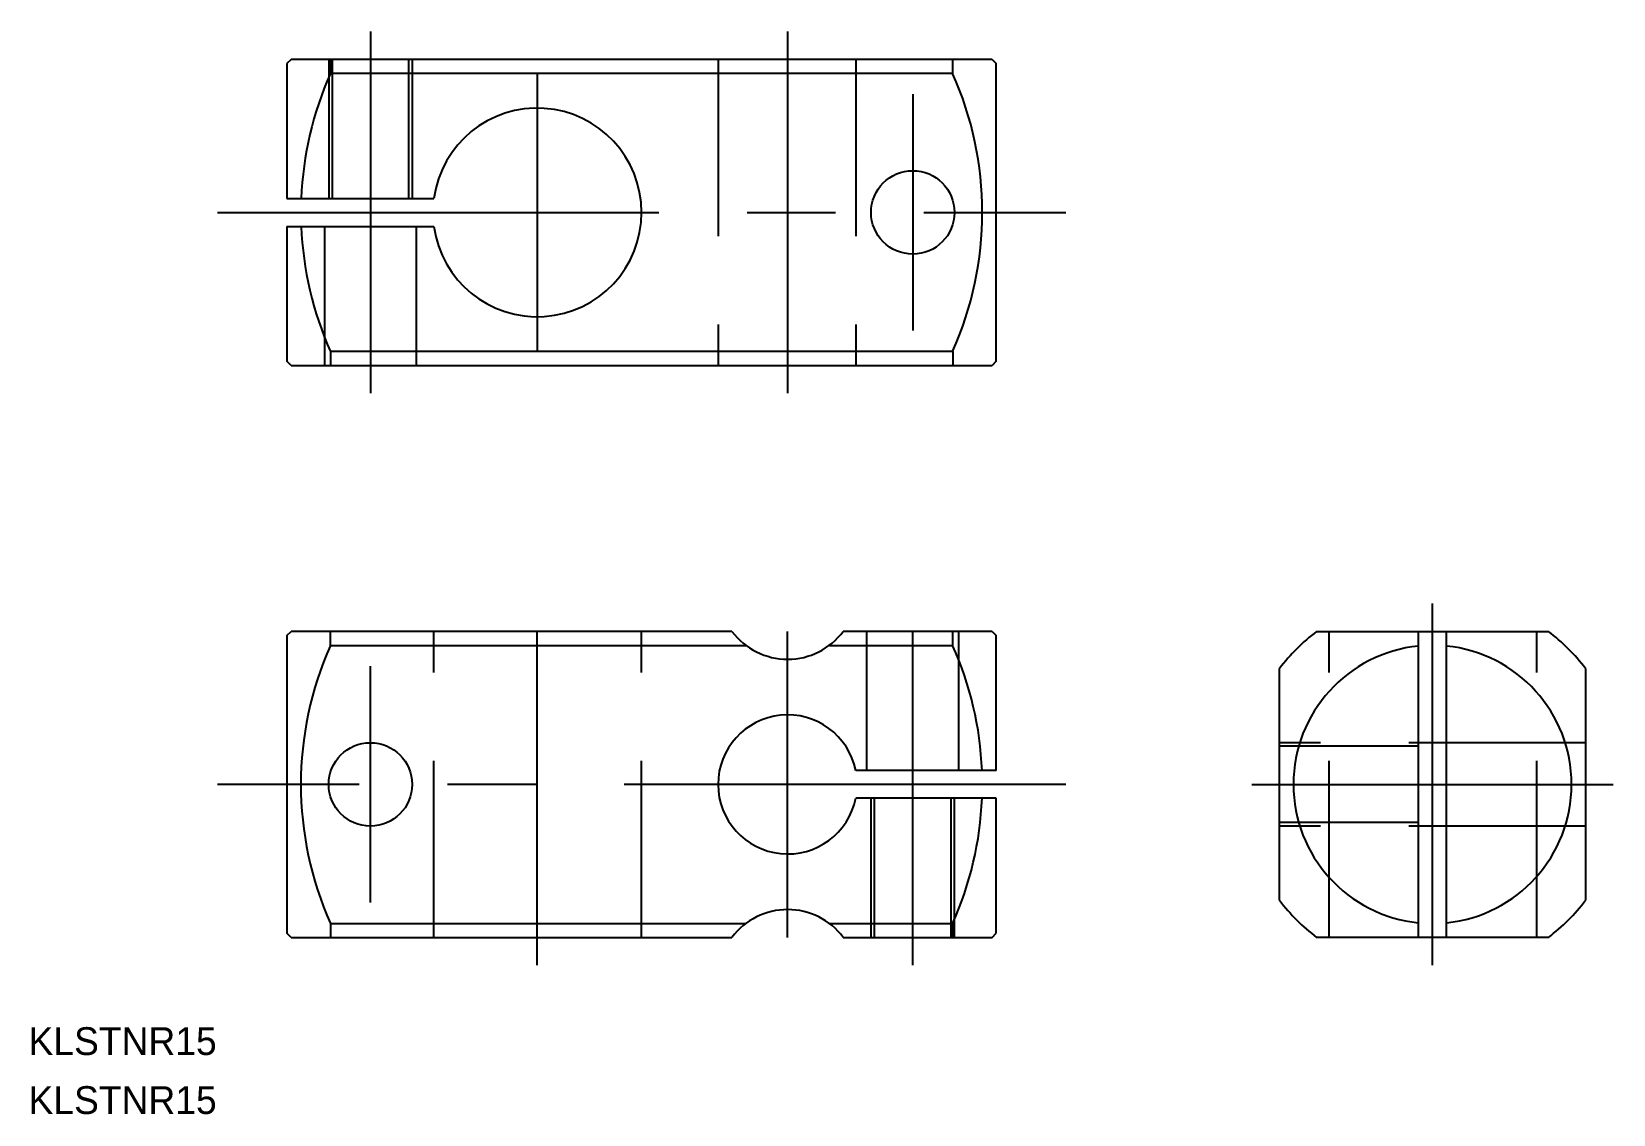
# Model space of a CAD drawing. Extents: x 422 to 535, y 468 to 546.
import ezdxf

# ---------------------------------------------------------------- set-up
doc = ezdxf.new("R2010")
doc.units = 0
doc.linetypes.add('CENTER', pattern=[50.8, 31.75, -6.35, 6.35, -6.35])
doc.linetypes.add('DASHED', pattern=[19.05, 12.7, -6.35])
doc.layers.get('0').update_dxf_attribs({"linetype": 'CONTINUOUS'})
doc.layers.add('CENTER', color=1, linetype='CENTER')

msp = doc.modelspace()

# ---------------------------------------------------------------- linework, layer by layer
at = {"color": 7, "linetype": 'CONTINUOUS'}
for p, q in [((440.18, 544.06), (439.88, 543.76)), ((439.88, 543.76), (439.88, 534.06)), ((490.58, 544.06), (440.18, 544.06)), ((443.01, 543.06), (443.01, 544.06)), ((487.75, 543.06), (487.75, 544.06)), ((490.58, 544.06), (490.88, 543.76)), ((490.88, 522.36), (490.88, 543.76)), ((487.75, 543.06), (443.01, 543.06)), ((439.88, 534.06), (450.45, 534.06)), ((439.88, 532.06), (450.45, 532.06)), ((439.88, 532.06), (439.88, 522.36)), ((440.18, 522.06), (439.88, 522.36)), ((440.18, 522.06), (490.58, 522.06)), ((487.75, 523.06), (443.01, 523.06)), ((443.01, 523.06), (443.01, 522.06)), ((487.75, 523.06), (487.75, 522.06)), ((490.88, 522.36), (490.58, 522.06)), ((439.88, 502.63), (440.18, 502.93)), ((471.88, 502.93), (440.18, 502.93)), ((443.01, 501.93), (443.01, 502.93)), ((490.58, 502.93), (479.88, 502.93)), ((487.75, 501.93), (487.75, 502.93)), ((490.58, 502.93), (490.88, 502.63)), ((513.92, 502.93), (530.59, 502.93)), ((521.25, 480.93), (521.25, 502.93)), ((523.25, 480.93), (523.25, 502.93)), ((439.88, 502.63), (439.88, 481.23)), ((443.01, 501.93), (472.88, 501.93)), ((478.88, 501.93), (487.75, 501.93)), ((490.88, 492.93), (490.88, 502.63)), ((511.25, 483.6), (511.25, 500.27)), ((533.25, 500.27), (533.25, 483.6)), ((490.88, 492.93), (480.78, 492.93)), ((490.88, 490.93), (480.78, 490.93)), ((490.88, 481.23), (490.88, 490.93)), ((440.18, 480.93), (439.88, 481.23)), ((443.01, 481.93), (472.88, 481.93)), ((443.01, 481.93), (443.01, 480.93)), ((478.88, 481.93), (487.75, 481.93)), ((487.75, 481.93), (487.75, 480.93)), ((490.58, 480.93), (490.88, 481.23)), ((440.18, 480.93), (471.88, 480.93)), ((479.88, 480.93), (490.58, 480.93)), ((530.59, 480.93), (513.92, 480.93))]:
    msp.add_line(p, q, dxfattribs=at)
at = {"color": 3, "linetype": 'DASHED'}
for p, q in [((442.88, 544.06), (442.88, 534.06)), ((443.13, 544.06), (443.13, 534.06)), ((448.63, 544.06), (448.63, 534.06)), ((448.88, 544.06), (448.88, 534.06)), ((470.88, 544.06), (470.88, 522.06)), ((480.78, 544.06), (480.78, 522.06)), ((442.58, 532.06), (442.58, 522.06)), ((449.18, 532.06), (449.18, 522.06)), ((450.45, 480.93), (450.45, 502.93)), ((465.38, 480.93), (465.38, 502.93)), ((481.58, 492.93), (481.58, 502.93)), ((488.18, 492.93), (488.18, 502.93)), ((514.82, 480.93), (514.82, 502.93)), ((529.75, 480.93), (529.75, 502.93)), ((533.25, 494.93), (511.25, 494.93)), ((521.25, 494.68), (511.25, 494.68)), ((481.88, 480.93), (481.88, 490.93)), ((482.13, 480.93), (482.13, 490.93)), ((487.63, 480.93), (487.63, 490.93)), ((487.88, 480.93), (487.88, 490.93)), ((521.25, 489.18), (511.25, 489.18)), ((533.25, 488.93), (511.25, 488.93))]:
    msp.add_line(p, q, dxfattribs=at)
at = {"color": 7, "linetype": 'CONTINUOUS'}
for centre in [(484.88, 533.06), (445.88, 491.93)]:
    msp.add_circle(centre, 3, dxfattribs=at)
for centre, radius, start, end in [((465.38, 533.06), 24.5, 155.9105, 177.6607), ((465.38, 533.06), 24.5, 335.9105, 24.0895), ((457.88, 533.06), 7.5, 187.6623, 172.3377), ((465.38, 533.06), 24.5, 182.3393, 204.0895), ((475.88, 505.93), 5, 216.8699, 323.1301), ((522.25, 491.93), 13.8, 127.1458, 142.8542), ((522.25, 491.93), 13.8, 37.1458, 52.8542), ((465.38, 491.93), 24.5, 155.9105, 204.0895), ((465.38, 491.93), 24.5, 2.3393, 24.0895), ((522.25, 491.93), 10, 95.7392, 264.2608), ((522.25, 491.93), 10, 275.7392, 84.2608), ((475.88, 491.93), 5, 11.537, 348.463), ((465.38, 491.93), 24.5, 335.9105, 357.6607), ((522.25, 491.93), 13.8, 217.1458, 232.8542), ((522.25, 491.93), 13.8, 307.1458, 322.8542), ((475.88, 477.93), 5, 36.8699, 143.1301)]:
    msp.add_arc(centre, radius, start, end, dxfattribs=at)
at = {"layer": 'CENTER', "color": 1, "linetype": 'CENTER'}
for p, q in [((445.88, 546.06), (445.88, 520.06)), ((475.88, 546.06), (475.88, 520.06)), ((457.88, 543.06), (457.88, 523.06)), ((484.88, 541.56), (484.88, 524.56)), ((434.88, 533.06), (495.88, 533.06)), ((522.25, 478.93), (522.25, 504.93)), ((457.88, 478.93), (457.88, 502.93)), ((475.88, 480.93), (475.88, 502.93)), ((484.88, 478.93), (484.88, 502.93)), ((445.88, 483.43), (445.88, 500.43)), ((495.88, 491.93), (434.88, 491.93)), ((509.25, 491.93), (535.25, 491.93))]:
    msp.add_line(p, q, dxfattribs=at)

# ---------------------------------------------------------------- texts
at = {"color": 7, "linetype": 'CONTINUOUS'}
for p in [(421.3, 472.47), (421.3, 468.23)]:
    msp.add_text('KLSTNR15', height=2, dxfattribs=at).set_placement(p)

doc.saveas('drawing.dxf')
